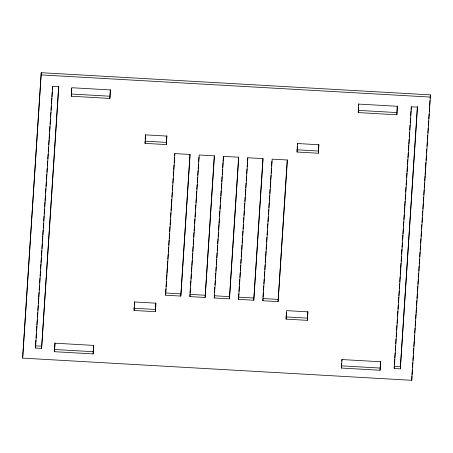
<?xml version="1.0" encoding="UTF-8"?>
<svg xmlns="http://www.w3.org/2000/svg" width="453" height="453" viewBox="0 0 453 453"><rect width="100%" height="100%" fill="white"/><g stroke="black" fill="none" stroke-linecap="round" stroke-linejoin="round"><path stroke-width="0.68" d="M41.246 72.695L22.65 358.13L411.754 380.305L430.35 97.078L430.35 94.87L41.246 72.695L22.65 358.13M35.56 345.146L35.889 340.209M36.025 338.091L36.348 333.153M36.489 331.035L36.812 326.098M36.903 324.688L37.231 319.75M37.367 317.632L37.695 312.695M37.831 310.582L38.154 305.645M38.295 303.527L38.618 298.589M38.709 297.179L39.037 292.242M39.173 290.124L39.496 285.186M39.638 283.068L39.96 278.131M40.102 276.019L40.425 271.081M40.566 268.963L40.889 264.025M40.98 262.615L41.302 257.678M41.444 255.56L41.767 250.622M41.908 248.504L42.231 243.567M42.367 241.455L42.695 236.517M42.786 235.101L43.109 230.164M43.25 228.052L43.573 223.114M43.715 220.996L44.037 216.058M44.173 213.941L44.502 209.003M44.637 206.891L44.96 201.953M45.057 200.537L45.379 195.6M45.521 193.488L45.844 188.55M45.98 186.432L46.308 181.494M46.444 179.377L46.767 174.439M46.908 172.321L47.186 168.091M47.322 165.974L47.65 161.036M47.786 158.924L48.114 153.986M48.25 151.868L48.573 146.931M48.714 144.813L49.037 139.875M49.128 138.465L49.456 133.527M49.592 131.41L49.915 126.472M50.057 124.36L50.379 119.422M50.521 117.304L50.844 112.367M50.985 110.249L51.263 106.019M51.399 103.901L51.772 98.256M51.863 96.846L52.186 91.908M52.327 89.796L52.559 86.268M35.515 348.063L52.695 86.364L58.777 86.71L41.597 348.408L35.515 348.063L35.515 346.958M41.597 348.408L58.635 86.614M54.587 348.181L54.932 342.955M71.359 92.712L71.659 88.137M54.502 351.704L55.056 343.204L93.663 345.407L93.108 353.901L54.502 351.704L54.502 350.044M71.268 96.234L71.829 87.735L110.436 89.937L109.875 98.437L71.268 96.234L71.268 95.13M93.108 353.901L93.533 345.152M109.875 98.437L110.306 89.688M134.099 310.469L134.654 301.97L155.934 303.187L155.379 311.681L134.099 310.469L134.184 306.947M134.315 304.988L134.53 301.721M145.198 139.196L145.498 134.62M145.068 143.369L145.628 134.869L166.908 136.081L166.347 144.581L145.068 143.369L145.068 141.71M155.379 311.681L155.809 302.932M166.347 144.581L166.778 135.832M165.611 295.209L174.909 153.595L190.107 154.462L180.815 296.075L165.611 295.209L165.889 288.771M166.03 286.653L166.353 281.721M166.494 279.609L166.817 274.677M166.908 273.267L167.276 267.632M167.372 266.222L167.695 261.29M167.837 259.178L168.159 254.246M168.295 252.134L168.618 247.202M168.759 245.084L169.082 240.152M169.173 238.748L169.501 233.816M169.637 231.698L169.96 226.766M170.101 224.654L170.424 219.722M170.56 217.61L170.889 212.678M171.024 210.566L171.347 205.634M171.444 204.224L171.766 199.292M171.902 197.18L172.225 192.248M172.367 190.13L172.689 185.203M172.831 183.086L173.154 178.154M173.289 176.041L173.612 171.109M173.709 169.699L174.031 164.767M174.173 162.655L174.496 157.723M174.631 155.611L174.773 153.499M180.815 296.075L189.971 154.36M190.028 292.972L190.351 288.04M190.487 285.928L190.809 280.996M190.951 278.884L191.274 273.952M191.415 271.834L191.738 266.902M191.829 265.498L192.151 260.566M192.293 258.448L192.616 253.516M192.751 251.404L193.08 246.472M193.216 244.36L193.539 239.427M193.68 237.315L194.003 232.383M194.094 230.973L194.422 226.041M194.558 223.929L194.881 218.997M195.022 216.879L195.345 211.947M195.481 209.835L195.809 204.903M195.945 202.791L196.268 197.859M196.364 196.449L196.687 191.517M196.823 189.405L197.146 184.473M197.287 182.361L197.61 177.429M197.751 175.317L198.074 170.385M198.165 168.975L198.488 164.043M198.629 161.925L198.952 156.998M189.932 296.596L199.229 154.983L214.428 155.849L205.13 297.462L189.932 296.596L189.932 294.937M205.13 297.462L214.292 155.747M214.252 297.978L223.55 156.364L238.748 157.231L229.45 298.844L214.252 297.978L214.343 294.359M214.484 292.242L214.807 287.31M214.949 285.197L215.271 280.265M215.407 278.153L215.73 273.221M215.871 271.109L216.149 266.879M216.285 264.767L216.659 259.133M216.749 257.723L217.072 252.791M217.214 250.679L217.536 245.747M217.672 243.629L218.001 238.697M218.136 236.585L218.414 232.361M218.556 230.243L218.924 224.609M219.014 223.199L219.337 218.267M219.479 216.155L219.801 211.223M219.943 209.11L220.22 204.881M220.401 202.061L220.73 197.129M220.821 195.724L221.143 190.792M221.285 188.674L221.608 183.742M221.744 181.63L222.066 176.698M222.208 174.586L222.531 169.654M222.672 167.542L222.995 162.61M223.086 161.2L223.408 156.268M229.45 298.844L238.606 157.134M238.572 299.365L247.87 157.752L263.068 158.618L253.771 300.231L238.572 299.365L238.805 293.629M238.941 291.517L239.263 286.585M239.405 284.473L239.728 279.541M239.864 277.423L240.192 272.496M240.328 270.379L240.651 265.447M240.792 263.335L241.07 259.11M241.206 256.993L241.579 251.358M241.67 249.948L241.993 245.016M242.134 242.904L242.457 237.972M242.593 235.86L242.921 230.928M243.057 228.81L243.335 224.586M243.476 222.474L243.799 217.542M243.935 215.424L244.258 210.492M244.399 208.38L244.722 203.448M244.863 201.336L245.141 197.106M245.277 194.994L245.645 189.36M245.741 187.95L246.064 183.018M246.2 180.906L246.528 175.974M246.664 173.856L246.987 168.924M247.128 166.812L247.451 161.88M247.542 160.47L247.729 157.655M253.771 300.231L262.927 158.522M262.983 297.128L263.306 292.196M263.397 290.786L263.725 285.854M263.861 283.742L264.184 278.81M264.326 276.698L264.648 271.766M264.784 269.654L265.113 264.722M265.248 262.61L265.571 257.678M265.668 256.268L265.99 251.336M266.126 249.218L266.449 244.292M266.591 242.174L266.913 237.242M267.055 235.13L267.378 230.198M267.513 228.086L267.791 223.856M267.933 221.744L268.255 216.811M268.397 214.699L268.72 209.767M268.856 207.655L269.178 202.723M269.32 200.605L269.643 195.673M269.784 193.561L270.062 189.337M270.198 187.219L270.566 181.585M270.662 180.175L270.985 175.243M271.121 173.131L271.449 168.199M271.585 166.087L271.908 161.155M262.893 300.752L272.185 159.139L287.389 160.005L278.091 301.619L262.893 300.752L262.893 299.093M278.091 301.619L287.247 159.903M286.092 319.133L286.653 310.633L307.932 311.845L307.372 320.345L286.092 319.133L286.392 312.344M297.066 152.027L297.621 143.533L318.901 144.745L318.346 153.239L297.066 152.027L297.276 146.546M297.406 144.586L297.491 143.278M307.372 320.345L307.802 311.596M318.346 153.239L318.77 144.49M341.466 368.057L342.026 359.557L380.633 361.76L380.073 370.254L341.466 368.057L341.636 363.227M341.766 361.268L341.896 359.308M358.238 112.587L358.793 104.088L397.4 106.291L396.845 114.785L358.238 112.587L358.408 107.757M358.538 105.798L358.668 103.839M380.073 370.254L380.503 361.505M396.845 114.785L397.275 106.036M394.32 364.88L394.688 359.235M394.778 357.825L395.107 352.887M395.243 350.775L395.565 345.837M395.707 343.719L396.03 338.782M396.171 336.664L396.449 332.434M396.585 330.316L396.907 325.379M397.049 323.261L397.372 318.323M397.513 316.205L397.836 311.268M397.977 309.156L398.255 304.92M398.391 302.808L398.765 297.162M398.855 295.752L399.178 290.815M399.32 288.697L399.642 283.759M399.784 281.641L400.107 276.704M400.242 274.592L400.571 269.654M400.662 268.244L400.984 263.306M401.126 261.188L401.449 256.251M401.585 254.133L401.913 249.195M402.049 247.078L402.326 242.848M402.513 240.028L402.836 235.09M402.932 233.68L403.255 228.742M403.391 226.625L403.719 221.687M403.855 219.569L404.178 214.631M404.319 212.514L404.642 207.576M404.739 206.166L405.061 201.228M405.197 199.11L405.526 194.173M405.661 192.061L405.984 187.123M406.126 185.005L406.449 180.068M406.59 177.95L406.913 173.012M407.004 171.602L407.326 166.664M407.468 164.547L407.791 159.609M407.932 157.497L408.255 152.559M408.396 150.441L408.719 145.504M408.81 144.094L409.133 139.156M409.274 137.038L409.597 132.1M409.739 129.983L410.061 125.045M410.203 122.933L410.526 117.995M410.661 115.877L410.99 110.94M411.081 109.53L411.267 106.71M394.223 368.504L411.403 106.806L417.485 107.151L400.305 368.85L394.223 368.504L394.223 366.845M400.305 368.85L417.389 106.347M411.896 375.979L411.754 380.305M411.987 374.569L412.315 369.637M412.451 367.525L412.774 362.593M412.915 360.48L413.238 355.548M413.374 353.436L413.702 348.504M413.838 346.386L414.161 341.454M414.257 340.05L414.58 335.118M414.716 333L415.039 328.068M415.18 325.956L415.503 321.024M415.644 318.912L415.967 313.98M416.058 312.57L416.381 307.638M416.522 305.526L416.845 300.594M416.981 298.482L417.309 293.55M417.445 291.432L417.768 286.5M417.909 284.388L418.232 279.456M418.323 278.046L418.651 273.114M418.787 271.002L419.11 266.07M419.252 263.957L419.574 259.025M419.71 256.913L420.039 251.981M420.174 249.869L420.452 245.639M420.594 243.527L420.916 238.595M421.052 236.483L421.375 231.551M421.517 229.433L421.839 224.501M421.981 222.389L422.304 217.457M422.439 215.345L422.717 211.115M422.859 209.003L423.227 203.369M423.317 201.959L423.646 197.027M423.781 194.915L424.104 189.983M424.246 187.865L424.569 182.933M424.71 180.821L425.033 175.889M425.124 174.479L425.492 168.844M425.588 167.434L425.911 162.502M426.047 160.39L426.375 155.458M426.511 153.346L426.788 149.116M426.975 146.302L427.298 141.37M427.389 139.96L427.711 135.028M427.853 132.91L428.176 127.984M428.317 125.866L428.64 120.934M428.776 118.822L429.099 113.89M429.24 111.778L429.563 106.846M429.654 105.436L429.982 100.504M430.118 98.392L430.35 94.87M41.246 74.909L430.35 97.078M71.268 94.02L109.875 96.223M358.238 110.373L396.845 112.576M145.068 141.155L166.347 142.367M297.066 149.813L318.346 151.03M165.611 292.995L180.815 293.861M189.932 294.382L205.13 295.248M214.252 295.769L229.45 296.636M238.572 297.151L253.771 298.017M262.893 298.538L278.091 299.405M134.099 308.255L155.379 309.467M286.092 316.919L307.372 318.131M35.515 345.849L41.597 346.194M394.223 366.29L400.305 366.636M54.502 349.49L93.108 351.692M341.466 365.843L380.073 368.046"/></g></svg>
